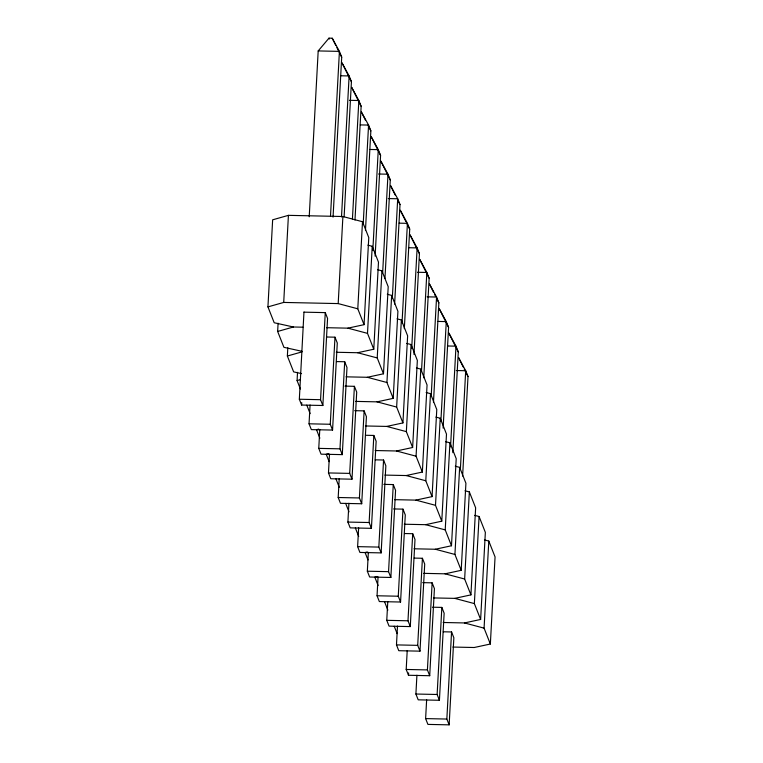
<?xml version="1.0" encoding="UTF-8"?>
<svg xmlns="http://www.w3.org/2000/svg" width="763" height="763" viewBox="0 0 763 763"><rect width="100%" height="100%" fill="white"/><g stroke="black" fill="none" stroke-linecap="round" stroke-linejoin="round"><path stroke-width="1.14" d="M302.901 327.193L293.421 326.993L274.203 322.749L267.937 306.888L272.649 219.811L288.424 215.347L342.902 216.511L362.501 221.728L368.777 237.589L364.056 324.666L347.899 328.157L326.583 327.699M302.005 351.314L283.922 347.318L277.646 331.457L278.094 323.216M267.937 306.888L283.712 302.434L288.424 215.347M301.547 373.632L293.641 371.877L287.365 356.016L287.813 347.785M300.422 389.044L297.084 380.584L297.522 372.344M304.046 312.162L325.267 312.62L327.565 318.419L322.854 405.496L301.623 405.048L299.334 399.24L303.97 311.962M309.215 216.797L318.19 50.93L328.987 38.15L332.239 38.217L339.421 51.379L341.71 57.187L333.049 217.121M301.623 405.048L301.757 402.692M326.736 337.008L334.986 337.179L337.284 342.988L332.563 430.065L311.342 429.617L309.044 423.808L310.064 404.981M322.854 405.496L320.555 399.698L325.267 312.62M330.503 216.063L339.421 51.379L318.19 50.93M336.445 361.576L344.704 361.748L346.993 367.547L342.282 454.634L321.051 454.176L318.762 448.377L319.783 429.55M332.563 430.065L330.265 424.266L334.986 337.179M341.5 216.93L349.13 75.947L341.958 62.785L351.428 81.746L344.113 216.806M344.981 386.116L354.413 386.316L356.712 392.115L351.991 479.193L330.77 478.744L328.471 472.936L329.492 454.109M364.056 324.666L357.79 308.805L338.19 303.588L342.902 216.511M342.282 454.634L339.983 448.825L344.704 361.748M352.43 218.991L358.848 100.516L351.667 87.354L357.923 99.934M354.7 410.675L364.132 410.875L366.421 416.684L361.71 503.761L340.479 503.313L338.19 497.505L339.211 478.678M354.986 220.049L361.147 106.315L358.848 100.516L349.416 100.315M357.79 308.805L362.501 221.728M351.991 479.193L349.702 473.394L354.413 386.316M363.169 224.599L368.567 125.075L361.385 111.913L361.738 112.81M365.591 435.272L373.841 435.444L376.14 441.243L371.419 528.33L350.198 527.872L347.899 522.073L348.92 503.246M365.467 230.397L370.856 130.883L368.567 125.075L360.308 124.903M336.302 352.268L357.618 352.725L373.775 349.225L367.499 333.364L372.22 246.287L367.861 245.133M361.71 503.761L359.411 497.962L364.132 410.875M372.821 250.35L378.276 149.643L371.095 136.482L380.575 155.442L375.119 256.149M375.301 459.831L383.56 460.013L385.849 465.811L381.138 552.889L359.917 552.441L357.618 546.632L358.639 527.805M373.775 349.225L378.486 262.148L372.22 246.287M346.011 376.836L367.327 377.284L383.484 373.794L377.218 357.933L381.929 270.855L377.58 269.701M371.419 528.33L369.13 522.521L373.841 435.444M382.664 272.544L387.995 174.212L380.813 161.05L390.284 180.011L384.962 278.342M383.837 484.371L393.269 484.572L395.568 490.38L390.856 577.457L369.626 577.009L367.337 571.201L368.348 552.374M383.484 373.794L388.205 286.716L381.929 270.855M355.73 401.395L377.046 401.853L393.203 398.362L386.927 382.501L391.648 295.424L387.289 294.26M381.138 552.889L378.839 547.09L383.56 460.013M392.316 298.295L397.704 198.771L390.532 185.609L395.177 195.004M393.555 508.94L402.988 509.14L405.287 514.949L400.565 602.026L379.345 601.568L377.046 595.769L378.066 576.942M394.614 304.094L400.003 204.579L397.704 198.771L388.272 198.571M393.203 398.362L397.914 311.285L391.648 295.424M365.439 425.964L386.755 426.422L402.921 422.921L396.646 407.06L401.357 319.983L397.008 318.829M390.856 577.457L388.558 571.659L393.269 484.572M402.034 322.854L407.423 223.34L400.241 210.178L405.964 221.699M404.447 533.528L412.707 533.709L414.996 539.508L410.284 626.585L389.054 626.137L386.765 620.329L387.785 601.502M404.323 328.662L409.712 229.138L407.423 223.34L399.163 223.168M402.921 422.921L407.633 335.844L401.357 319.983M375.158 450.532L396.474 450.981L412.63 447.49L406.355 431.629L411.076 344.552L406.717 343.398M400.565 602.026L398.267 596.218L402.988 509.14M411.686 348.605L417.132 247.908L409.96 234.746L419.431 253.707L413.975 354.413M414.166 558.096L422.416 558.268L424.714 564.076L419.993 651.154L398.772 650.705L396.474 644.897L397.494 626.07M412.63 447.49L417.351 360.413L411.076 344.552M384.876 475.091L406.193 475.549L422.349 472.059L416.073 456.198L420.794 369.12L416.436 367.957M410.284 626.585L407.986 620.786L412.707 533.709M421.529 370.808L426.851 272.467L419.669 259.306L429.149 278.276L423.751 377.79M422.702 582.636L432.135 582.837L434.424 588.645L429.712 675.722L408.482 675.265L406.193 669.466L407.213 650.639M408.482 675.265L408.615 672.909M422.349 472.059L427.061 384.981L420.794 369.12M394.585 499.66L415.902 500.118L432.058 496.627L425.792 480.757L430.504 393.679L426.145 392.525M419.993 651.154L417.704 645.355L422.416 558.268M431.171 396.55L436.57 297.036L429.388 283.874L433.498 292.21M432.411 607.205L441.844 607.405L444.142 613.204L439.421 700.281L418.2 699.833L415.902 694.025L416.922 675.198M433.47 402.359L438.859 302.835L436.57 297.036L427.127 296.836M432.058 496.627L436.779 409.54L430.504 393.679M404.304 524.229L425.62 524.677L441.777 521.186L435.501 505.325L440.222 418.248L435.864 417.094M429.712 675.722L427.414 669.914L432.135 582.837M440.89 421.119L446.279 321.604L439.097 308.443L448.577 327.403L443.122 428.11M443.303 631.793L451.562 631.964L453.851 637.773L449.14 724.85L427.919 724.402L425.62 718.593L426.641 699.766M441.777 521.186L446.489 434.109L440.222 418.248M414.013 548.788L435.33 549.246L451.486 545.755L445.22 529.894L449.932 442.817L445.582 441.653M439.421 700.281L437.132 694.483L441.844 607.405M450.542 446.87L455.997 346.164L448.816 333.002L455.072 345.591M452.831 452.669L458.286 351.972L455.997 346.164L447.738 345.992M451.486 545.755L456.207 458.677L449.932 442.817M423.732 573.356L445.048 573.814L461.205 570.323L454.929 554.453L459.65 467.376L455.292 466.222M449.14 724.85L446.841 719.051L451.562 631.964M460.385 469.064L465.707 370.732L458.534 357.57L463.179 366.965M462.616 476.055L468.005 376.531L465.707 370.732L456.274 370.532M461.205 570.323L465.916 483.237L459.65 467.376M433.441 597.925L454.758 598.373L470.924 594.882L464.648 579.022L469.359 491.944L465.01 490.79M470.924 594.882L475.635 507.805L469.359 491.944M443.16 622.484L464.476 622.942L480.633 619.451L474.357 603.59L479.078 516.513L474.72 515.349M480.633 619.451L485.354 532.374L479.078 516.513M452.879 647.053L474.195 647.51L490.351 644.02L484.076 628.149L488.797 541.072L484.438 539.918M490.351 644.02L495.063 556.933L488.797 541.072M277.646 331.457L293.421 326.993M287.365 356.016L302.014 351.877M297.084 380.584L300.46 379.631M318.762 429.083L316.511 429.712L319.85 438.172M328.481 453.642L326.221 454.281L329.149 461.682M367.337 551.907L365.086 552.546L368.004 559.947M377.046 576.475L374.795 577.105L378.143 585.564M340.88 75.775L349.13 75.947L351.428 81.746M370.026 149.472L378.276 149.643L380.575 155.442M378.562 174.012L387.995 174.212L390.284 180.011M408.882 247.727L417.132 247.908L419.431 253.707M417.418 272.267L426.851 272.467L429.149 278.276M283.712 302.434L338.19 303.588M438.029 321.423L446.279 321.604L448.577 327.403M299.334 399.24L320.555 399.698M309.044 423.808L330.265 424.266M318.762 448.377L339.983 448.825M328.471 472.936L349.702 473.394M338.19 497.505L359.411 497.962M347.899 522.073L369.13 522.521M357.618 546.632L378.839 547.09M367.337 571.201L388.558 571.659M377.046 595.769L398.267 596.218M386.765 620.329L407.986 620.786M396.474 644.897L417.704 645.355M406.193 669.466L427.414 669.914M415.902 694.025L437.132 694.483M425.62 718.593L446.841 719.051M347.899 328.157L367.499 333.364M357.618 352.725L377.218 357.933M367.327 377.284L386.927 382.501M377.046 401.853L396.646 407.06M386.755 426.422L406.355 431.629M396.474 450.981L416.073 456.198M406.193 475.549L425.792 480.757M415.902 500.118L435.501 505.325M425.62 524.677L445.22 529.894M435.33 549.246L454.929 554.453M445.048 573.814L464.648 579.022M454.758 598.373L474.357 603.59M464.476 622.942L484.076 628.149M335.815 45.484L332.239 38.217M336.884 47.611L341.71 57.187M359.001 102.061L361.147 106.315M362.272 113.868L365.496 120.249M368.176 125.561L370.856 130.883M397.857 200.326L400.003 204.579M407.032 223.826L409.712 229.138M434.567 294.337L435.644 296.464M436.713 298.591L438.859 302.835M456.14 347.718L458.286 351.972M464.247 369.092L468.005 376.531M328.987 38.15L329.339 39.037M306.793 405.153L310.14 413.613M335.939 478.849L339.287 487.309M345.649 503.408L348.996 511.868M355.367 527.977L358.715 536.437M384.514 601.673L387.852 610.133M394.223 626.242L397.151 633.643"/></g></svg>
